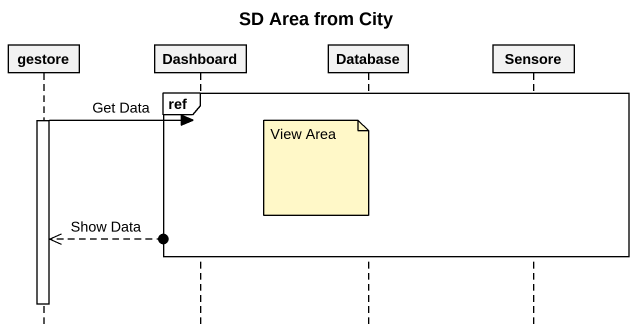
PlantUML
@startuml
title SD Area from City
hide footbox
participant gestore
participant Dashboard
participant "Database" as Database_
participant Sensore

ref over Dashboard, Database_, Sensore :  
activate gestore
gestore -> Dashboard : Get Data
activate Dashboard
note over Database_ : View Area
deactivate Dashboard
gestore <<--o] : Show Data
deactivate gestore
@enduml
